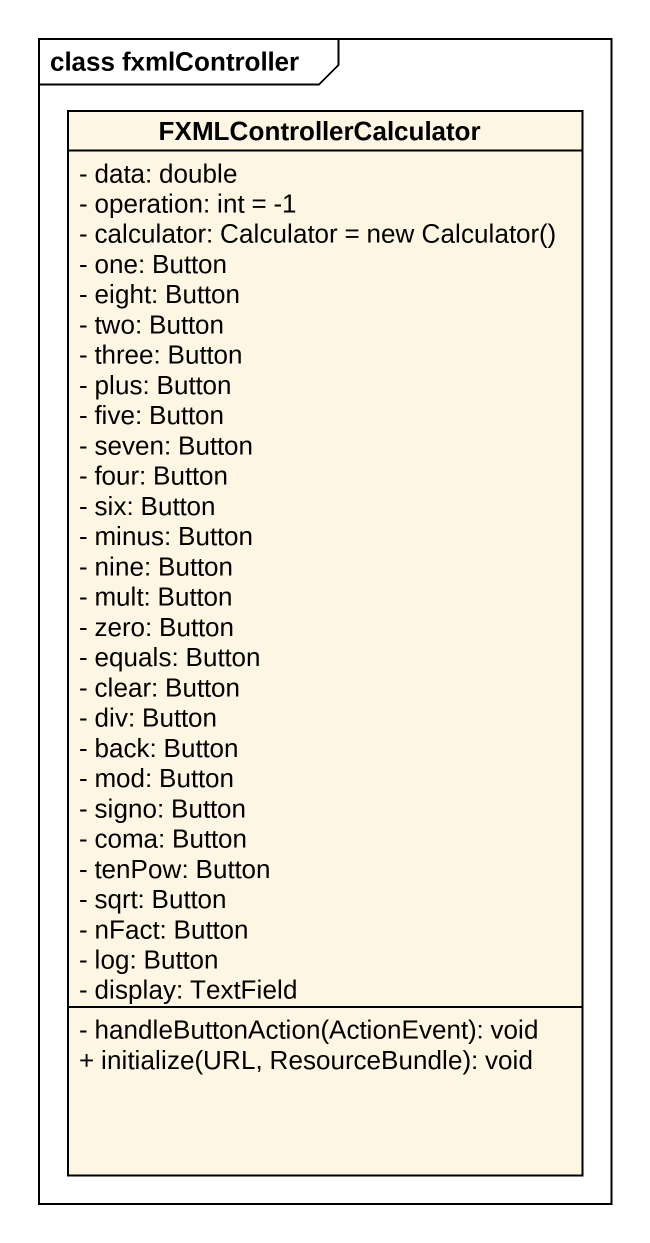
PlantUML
@startuml
mainframe class fxmlController
hide circle
hide empty members
skinparam classAttributeIconSize 0
class FXMLControllerCalculator {
  - data: double
  - operation: int = -1
  {field} - calculator: Calculator = new Calculator()
  - one: Button
  - eight: Button
  - two: Button
  - three: Button
  - plus: Button
  - five: Button
  - seven: Button
  - four: Button
  - six: Button
  - minus: Button
  - nine: Button
  - mult: Button
  - zero: Button
  - equals: Button
  - clear: Button
  - div: Button
  - back: Button
  - mod: Button
  - signo: Button
  - coma: Button
  - tenPow: Button
  - sqrt: Button
  - nFact: Button
  - log: Button
  - display: TextField
  - handleButtonAction(ActionEvent): void
  + initialize(URL, ResourceBundle): void
}
@enduml
